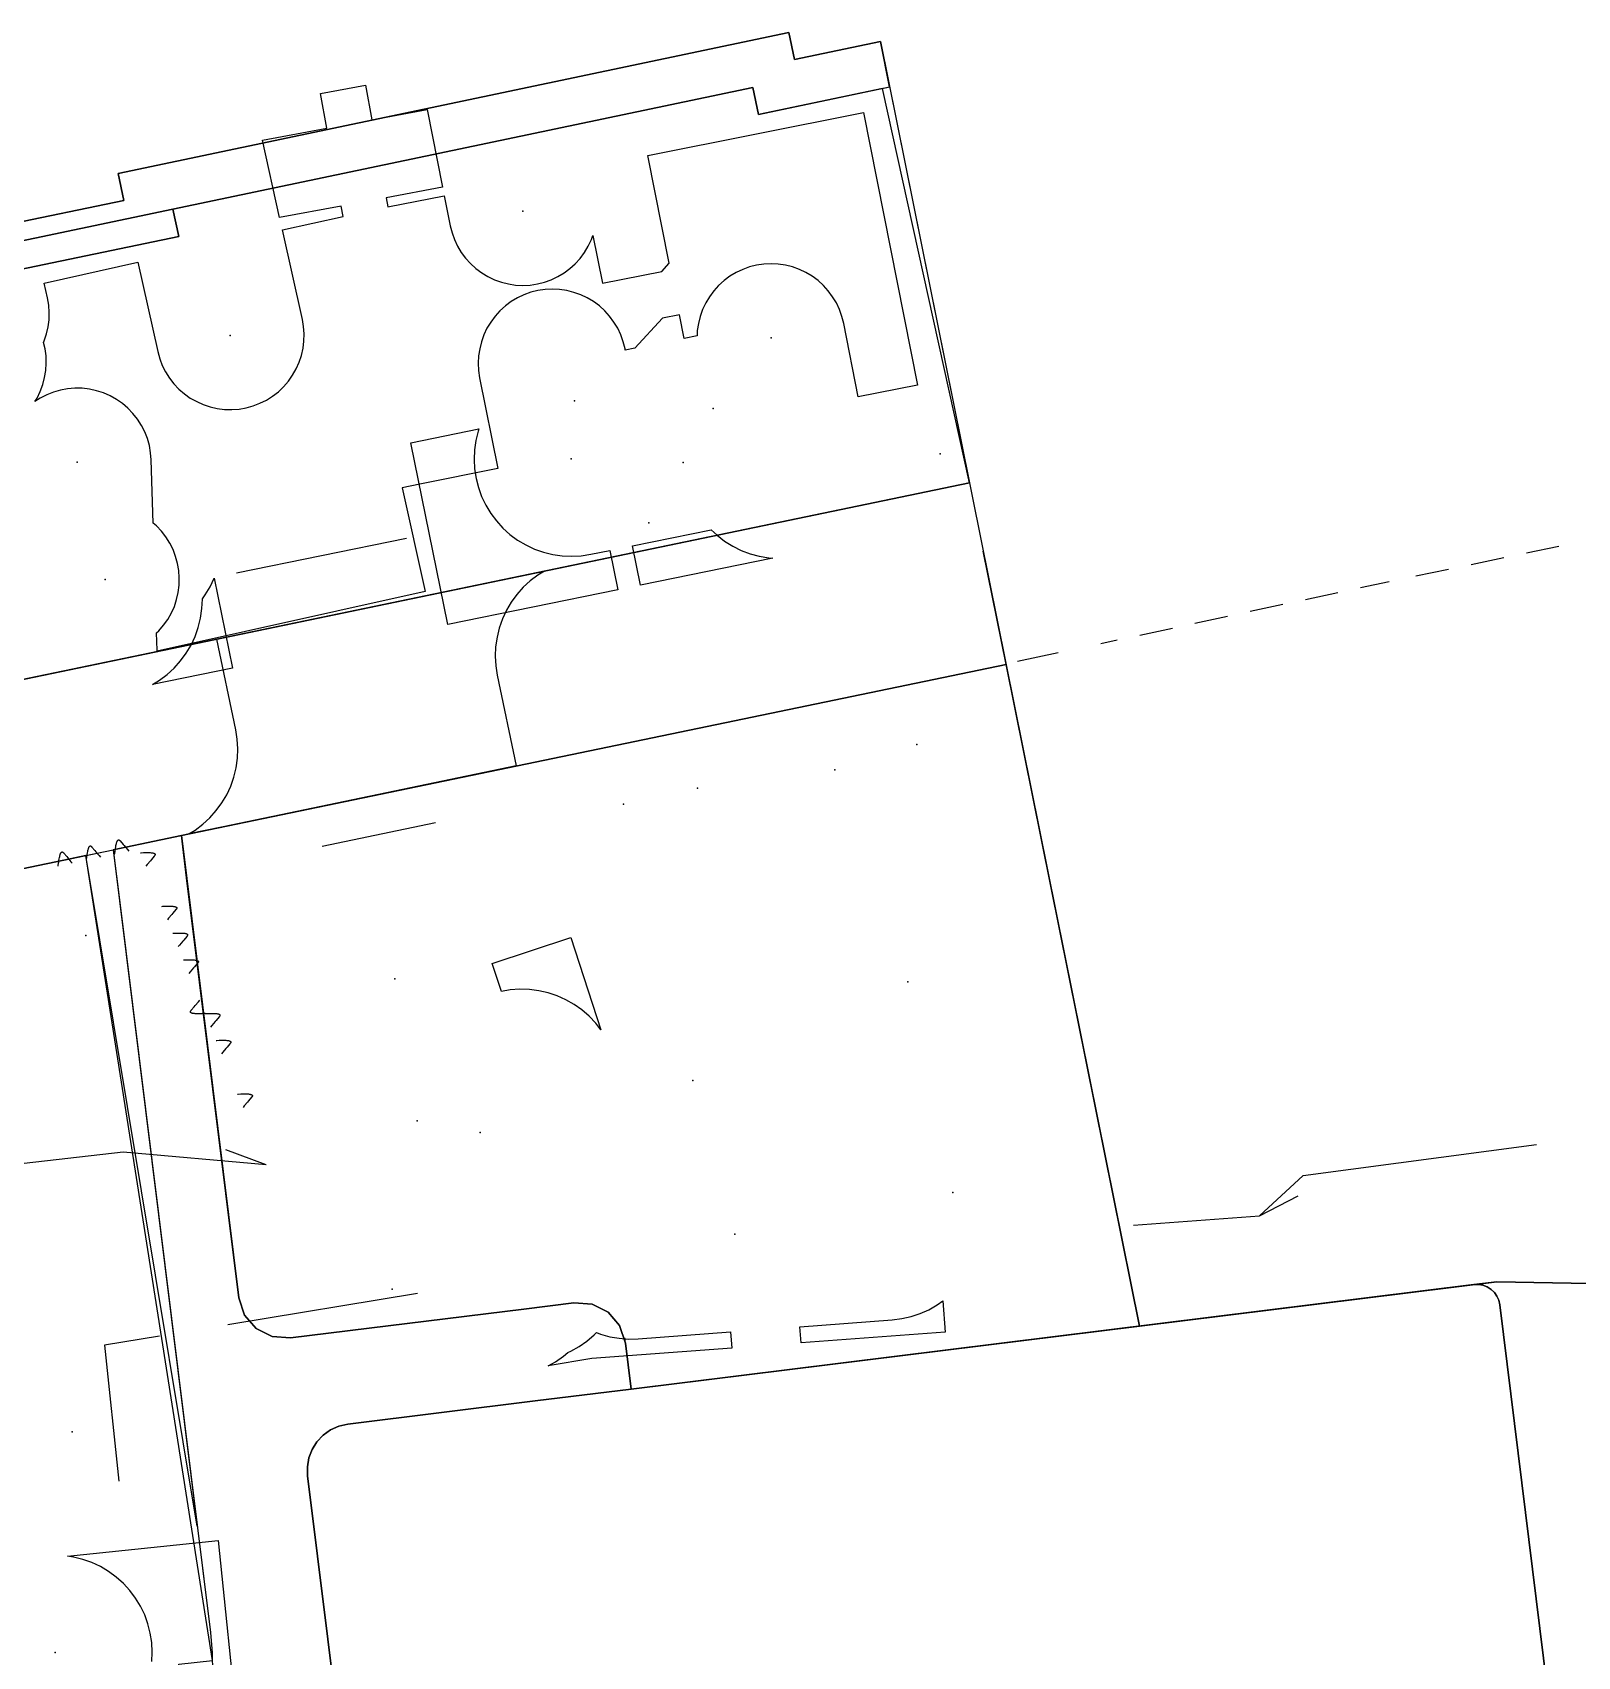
# Model space of a CAD drawing. Header units: metres. Extents: x 8858 to 9287, y -8974 to -8722.
# Drawn here: x 9022.94 to 9056.3, y -8771.87 to -8736.81 of the extents above; entities that cross this region are included whole.
import ezdxf

# ---------------------------------------------------------------- set-up
doc = ezdxf.new("R2010")
doc.units = ezdxf.units.M
for name, color, linetype in [('BENCH', 7, 'Continuous'), ('BOUNDARY', 7, 'Continuous'), ('BUSH', 7, 'Continuous'), ('CURB', 7, 'Continuous'), ('ELECTR_CABLE', 7, 'Continuous'), ('GRASS', 7, 'Continuous'), ('GROUND', 7, 'Continuous'), ('LOUNGER', 7, 'Continuous'), ('OVERHEAD_POWER_LINE', 7, 'Continuous'), ('ROAD', 7, 'Continuous'), ('SEWER', 7, 'Continuous'), ('SIDEWALK_PATH', 7, 'Continuous'), ('TRASH_BIN', 7, 'Continuous'), ('TREE', 7, 'Continuous')]:
    doc.layers.add(name, color=color, linetype=linetype)

msp = doc.modelspace()

# ---------------------------------------------------------------- linework, layer by layer
at = {"layer": 'BENCH'}
for p in [(9034.644, -8744.762), (9036.989, -8746.096)]:
    msp.add_point(p, dxfattribs=at)
at = {"layer": 'BOUNDARY'}
msp.add_lwpolyline([(9000.038, -8745.653), (9005.117, -8744.598), (9004.994, -8744.013), (9019.644, -8740.936), (9019.765, -8741.508), (9024.909, -8740.441), (9024.786, -8739.855), (9039.267, -8736.814), (9039.39, -8737.399), (9041.246, -8737.009), (9046.842, -8764.738), (9054.559, -8763.782), (9096.271, -8764.534), (9111.205, -8761.26), (9143.347, -8755.734)], dxfattribs=at)
at = {"layer": 'BUSH'}
msp.add_point((9023.423, -8771.787), dxfattribs=at)
at = {"layer": 'CURB'}
for points in [[(9016.489, -8742.622), (9018.872, -8742.12), (9018.992, -8742.69), (9026.094, -8741.216), (9025.97, -8740.629), (9038.494, -8737.998), (9038.617, -8738.583), (9041.451, -8737.988)], [(9018.533, -8751.65), (9043.168, -8746.533)], [(9055.194, -8748.046), (9055.898, -8747.9)], [(9054.001, -8748.295), (9054.705, -8748.148)], [(9052.807, -8748.544), (9053.511, -8748.397)], [(9050.423, -8749.052), (9051.126, -8748.901)], [(9051.615, -8748.796), (9052.232, -8748.663)], [(9049.231, -8749.308), (9049.934, -8749.157)], [(9046.847, -8749.82), (9047.55, -8749.669)], [(9048.039, -8749.564), (9048.742, -8749.413)], [(9046.007, -8750), (9046.359, -8749.925)], [(9044.206, -8750.387), (9045.081, -8750.199)], [(9026.151, -8754.145), (9043.959, -8750.454)], [(9026.152, -8754.148), (9027.391, -8764.126)], [(8990.95, -8761.465), (9024.679, -8754.459)], [(9024.679, -8754.459), (9026.777, -8771.355)], [(9054.063, -8763.843), (9035.867, -8766.098)], [(9034.627, -8764.237), (9033.546, -8764.371), (9028.506, -8764.995)], [(9056.211, -8777.115), (9054.62, -8764.278)], [(9035.867, -8766.098), (9035.728, -8764.991)], [(9034.12, -8766.315), (9033.792, -8766.355), (9029.746, -8766.857)], [(9028.876, -8767.973), (9029.53, -8773.231)]]:
    msp.add_lwpolyline(points, dxfattribs=at)
at = {"layer": 'ELECTR_CABLE'}
for points in [[(9035.573, -8748.843), (9031.903, -8749.59), (9031.106, -8745.671), (9032.576, -8745.371), (9032.56, -8745.419), (9032.51, -8745.619), (9032.481, -8745.823), (9032.472, -8746.029), (9032.483, -8746.235), (9032.514, -8746.439), (9032.565, -8746.639), (9032.635, -8746.832), (9032.724, -8747.018), (9032.831, -8747.194), (9032.955, -8747.359), (9033.094, -8747.511), (9033.247, -8747.649), (9033.413, -8747.771), (9033.59, -8747.876), (9033.777, -8747.964), (9033.971, -8748.032), (9034.172, -8748.081), (9034.376, -8748.111), (9034.581, -8748.12), (9034.787, -8748.109), (9034.991, -8748.078), (9035.4, -8747.994)], [(9036.063, -8748.744), (9035.89, -8747.895), (9037.595, -8747.547), (9037.719, -8747.664), (9037.882, -8747.791), (9038.056, -8747.901), (9038.24, -8747.993), (9038.433, -8748.067), (9038.631, -8748.121), (9038.835, -8748.156), (9038.921, -8748.162)], [(9027.254, -8750.536), (9025.529, -8750.887), (9025.679, -8750.796), (9025.844, -8750.672), (9025.997, -8750.533), (9026.134, -8750.38), (9026.256, -8750.214), (9026.361, -8750.037), (9026.449, -8749.85), (9026.517, -8749.656), (9026.566, -8749.455), (9026.596, -8749.251), (9026.605, -8749.046), (9026.605, -8749.04), (9026.667, -8748.956), (9026.772, -8748.779), (9026.858, -8748.593)], [(9034.559, -8756.353), (9035.21, -8758.34), (9035.1, -8758.199), (9034.958, -8758.049), (9034.802, -8757.914), (9034.634, -8757.795), (9034.455, -8757.693), (9034.267, -8757.609), (9034.071, -8757.544), (9033.87, -8757.498), (9033.666, -8757.472), (9033.46, -8757.467), (9033.254, -8757.481), (9033.063, -8757.514), (9032.865, -8756.908)], [(9042.643, -8764.869), (9039.533, -8765.101), (9039.507, -8764.752), (9041.501, -8764.603), (9041.706, -8764.578), (9041.907, -8764.532), (9042.102, -8764.467), (9042.291, -8764.384), (9042.47, -8764.282), (9042.593, -8764.195)], [(9034.075, -8765.594), (9034.231, -8765.507), (9034.401, -8765.39), (9034.498, -8765.307), (9034.558, -8765.281), (9034.738, -8765.18), (9034.907, -8765.063), (9035.064, -8764.929), (9035.113, -8764.878), (9035.203, -8764.912), (9035.402, -8764.967), (9035.605, -8765.002), (9035.81, -8765.017), (9036.016, -8765.012), (9038.011, -8764.864), (9038.037, -8765.213), (9035.016, -8765.438)]]:
    msp.add_lwpolyline(points, close=True, dxfattribs=at)
for points in [[(9027.345, -8748.477), (9031.014, -8747.73)], [(9023.489, -8754.812), (9023.492, -8754.797), (9023.499, -8754.746), (9023.502, -8754.723), (9023.507, -8754.689), (9023.514, -8754.652), (9023.519, -8754.626), (9023.524, -8754.601), (9023.528, -8754.583), (9023.534, -8754.565), (9023.537, -8754.554), (9023.541, -8754.545), (9023.544, -8754.537), (9023.545, -8754.533), (9023.547, -8754.53), (9023.55, -8754.524), (9023.553, -8754.521), (9023.554, -8754.518), (9023.556, -8754.515), (9023.559, -8754.513), (9023.561, -8754.51), (9023.563, -8754.508), (9023.565, -8754.507), (9023.566, -8754.507), (9023.567, -8754.506), (9023.569, -8754.505), (9023.571, -8754.504), (9023.572, -8754.504), (9023.574, -8754.503), (9023.575, -8754.503), (9023.576, -8754.503), (9023.577, -8754.503), (9023.579, -8754.503), (9023.58, -8754.504), (9023.581, -8754.504), (9023.583, -8754.504), (9023.585, -8754.505), (9023.586, -8754.505), (9023.587, -8754.506), (9023.589, -8754.507), (9023.59, -8754.508), (9023.592, -8754.508), (9023.593, -8754.509), (9023.595, -8754.511), (9023.597, -8754.513), (9023.6, -8754.515), (9023.603, -8754.518), (9023.606, -8754.521), (9023.611, -8754.528), (9023.676, -8754.604), (9023.697, -8754.629), (9023.767, -8754.713), (9023.795, -8754.746)], [(9024.1, -8754.681), (9024.102, -8754.666), (9024.109, -8754.615), (9024.112, -8754.593), (9024.117, -8754.559), (9024.124, -8754.521), (9024.129, -8754.495), (9024.134, -8754.47), (9024.138, -8754.452), (9024.144, -8754.434), (9024.147, -8754.423), (9024.151, -8754.414), (9024.154, -8754.406), (9024.156, -8754.402), (9024.157, -8754.399), (9024.16, -8754.393), (9024.163, -8754.39), (9024.164, -8754.387), (9024.167, -8754.384), (9024.169, -8754.382), (9024.172, -8754.379), (9024.173, -8754.377), (9024.175, -8754.377), (9024.176, -8754.376), (9024.178, -8754.375), (9024.179, -8754.374), (9024.181, -8754.373), (9024.183, -8754.373), (9024.184, -8754.373), (9024.185, -8754.373), (9024.186, -8754.372), (9024.188, -8754.372), (9024.189, -8754.373), (9024.19, -8754.373), (9024.191, -8754.373), (9024.193, -8754.373), (9024.195, -8754.374), (9024.197, -8754.375), (9024.198, -8754.375), (9024.199, -8754.376), (9024.2, -8754.377), (9024.202, -8754.377), (9024.203, -8754.378), (9024.206, -8754.38), (9024.207, -8754.382), (9024.21, -8754.384), (9024.213, -8754.387), (9024.216, -8754.391), (9024.221, -8754.397), (9024.286, -8754.473), (9024.307, -8754.498), (9024.377, -8754.583), (9024.405, -8754.616)], [(9024.71, -8754.55), (9024.712, -8754.535), (9024.719, -8754.484), (9024.722, -8754.462), (9024.728, -8754.428), (9024.734, -8754.39), (9024.739, -8754.364), (9024.744, -8754.34), (9024.749, -8754.322), (9024.754, -8754.303), (9024.757, -8754.292), (9024.761, -8754.283), (9024.764, -8754.275), (9024.766, -8754.272), (9024.767, -8754.268), (9024.771, -8754.262), (9024.773, -8754.259), (9024.775, -8754.256), (9024.777, -8754.253), (9024.779, -8754.251), (9024.782, -8754.248), (9024.784, -8754.247), (9024.785, -8754.246), (9024.786, -8754.245), (9024.788, -8754.244), (9024.789, -8754.243), (9024.791, -8754.243), (9024.793, -8754.242), (9024.795, -8754.242), (9024.795, -8754.242), (9024.797, -8754.242), (9024.798, -8754.242), (9024.799, -8754.242), (9024.8, -8754.242), (9024.802, -8754.242), (9024.803, -8754.242), (9024.805, -8754.243), (9024.807, -8754.244), (9024.808, -8754.244), (9024.809, -8754.245), (9024.811, -8754.246), (9024.812, -8754.247), (9024.813, -8754.247), (9024.816, -8754.249), (9024.817, -8754.251), (9024.82, -8754.253), (9024.823, -8754.257), (9024.826, -8754.26), (9024.831, -8754.266), (9024.896, -8754.342), (9024.917, -8754.367), (9024.987, -8754.452), (9025.015, -8754.485)], [(9025.266, -8754.52), (9025.282, -8754.52), (9025.333, -8754.518), (9025.356, -8754.518), (9025.39, -8754.517), (9025.428, -8754.517), (9025.454, -8754.517), (9025.48, -8754.518), (9025.498, -8754.52), (9025.517, -8754.522), (9025.529, -8754.523), (9025.538, -8754.525), (9025.547, -8754.527), (9025.55, -8754.528), (9025.554, -8754.529), (9025.56, -8754.531), (9025.564, -8754.533), (9025.567, -8754.534), (9025.57, -8754.536), (9025.573, -8754.537), (9025.576, -8754.54), (9025.578, -8754.541), (9025.579, -8754.542), (9025.58, -8754.544), (9025.581, -8754.545), (9025.582, -8754.546), (9025.583, -8754.548), (9025.584, -8754.549), (9025.585, -8754.551), (9025.585, -8754.552), (9025.585, -8754.553), (9025.585, -8754.554), (9025.585, -8754.555), (9025.586, -8754.557), (9025.586, -8754.558), (9025.585, -8754.56), (9025.585, -8754.562), (9025.585, -8754.563), (9025.584, -8754.565), (9025.584, -8754.566), (9025.583, -8754.568), (9025.583, -8754.569), (9025.582, -8754.57), (9025.581, -8754.573), (9025.58, -8754.575), (9025.578, -8754.578), (9025.575, -8754.582), (9025.572, -8754.585), (9025.567, -8754.592), (9025.503, -8754.668), (9025.482, -8754.693), (9025.411, -8754.777), (9025.383, -8754.81)], [(9025.733, -8755.678), (9025.748, -8755.677), (9025.799, -8755.676), (9025.822, -8755.675), (9025.857, -8755.675), (9025.895, -8755.674), (9025.921, -8755.675), (9025.946, -8755.676), (9025.965, -8755.677), (9025.984, -8755.679), (9025.995, -8755.681), (9026.005, -8755.682), (9026.013, -8755.684), (9026.017, -8755.685), (9026.021, -8755.686), (9026.027, -8755.689), (9026.031, -8755.69), (9026.034, -8755.691), (9026.037, -8755.693), (9026.04, -8755.695), (9026.043, -8755.697), (9026.045, -8755.699), (9026.046, -8755.7), (9026.047, -8755.701), (9026.048, -8755.702), (9026.049, -8755.703), (9026.05, -8755.705), (9026.051, -8755.707), (9026.051, -8755.709), (9026.052, -8755.709), (9026.052, -8755.711), (9026.052, -8755.712), (9026.052, -8755.713), (9026.052, -8755.714), (9026.052, -8755.716), (9026.052, -8755.717), (9026.052, -8755.719), (9026.051, -8755.721), (9026.051, -8755.722), (9026.051, -8755.723), (9026.05, -8755.725), (9026.049, -8755.727), (9026.049, -8755.728), (9026.047, -8755.731), (9026.046, -8755.733), (9026.044, -8755.736), (9026.042, -8755.74), (9026.039, -8755.743), (9026.034, -8755.749), (9025.97, -8755.826), (9025.948, -8755.851), (9025.877, -8755.934), (9025.85, -8755.967)], [(9025.966, -8756.257), (9025.982, -8756.256), (9026.033, -8756.254), (9026.056, -8756.254), (9026.09, -8756.253), (9026.128, -8756.253), (9026.154, -8756.253), (9026.18, -8756.254), (9026.198, -8756.256), (9026.217, -8756.258), (9026.229, -8756.259), (9026.238, -8756.261), (9026.247, -8756.263), (9026.25, -8756.264), (9026.254, -8756.265), (9026.26, -8756.267), (9026.264, -8756.269), (9026.267, -8756.27), (9026.27, -8756.272), (9026.273, -8756.273), (9026.276, -8756.276), (9026.278, -8756.277), (9026.279, -8756.278), (9026.28, -8756.28), (9026.281, -8756.281), (9026.282, -8756.282), (9026.283, -8756.284), (9026.284, -8756.286), (9026.285, -8756.287), (9026.285, -8756.288), (9026.285, -8756.289), (9026.285, -8756.29), (9026.285, -8756.292), (9026.285, -8756.293), (9026.286, -8756.294), (9026.285, -8756.296), (9026.285, -8756.298), (9026.285, -8756.3), (9026.284, -8756.301), (9026.284, -8756.302), (9026.283, -8756.304), (9026.283, -8756.305), (9026.282, -8756.307), (9026.281, -8756.31), (9026.28, -8756.312), (9026.278, -8756.315), (9026.275, -8756.318), (9026.272, -8756.322), (9026.267, -8756.328), (9026.203, -8756.404), (9026.182, -8756.429), (9026.111, -8756.513), (9026.083, -8756.546)], [(9026.2, -8756.835), (9026.215, -8756.835), (9026.266, -8756.833), (9026.289, -8756.833), (9026.323, -8756.832), (9026.362, -8756.832), (9026.388, -8756.832), (9026.413, -8756.833), (9026.431, -8756.834), (9026.45, -8756.837), (9026.462, -8756.838), (9026.472, -8756.84), (9026.48, -8756.842), (9026.484, -8756.843), (9026.487, -8756.844), (9026.494, -8756.846), (9026.497, -8756.848), (9026.5, -8756.849), (9026.503, -8756.851), (9026.506, -8756.852), (9026.509, -8756.855), (9026.511, -8756.856), (9026.512, -8756.857), (9026.514, -8756.858), (9026.515, -8756.86), (9026.515, -8756.861), (9026.516, -8756.863), (9026.517, -8756.864), (9026.518, -8756.866), (9026.518, -8756.867), (9026.518, -8756.868), (9026.519, -8756.869), (9026.519, -8756.87), (9026.519, -8756.872), (9026.519, -8756.873), (9026.519, -8756.875), (9026.518, -8756.877), (9026.518, -8756.878), (9026.518, -8756.879), (9026.517, -8756.881), (9026.517, -8756.883), (9026.516, -8756.884), (9026.516, -8756.885), (9026.514, -8756.888), (9026.513, -8756.89), (9026.511, -8756.893), (9026.508, -8756.897), (9026.506, -8756.9), (9026.5, -8756.907), (9026.437, -8756.983), (9026.415, -8757.008), (9026.344, -8757.092), (9026.316, -8757.125)], [(9026.666, -8757.993), (9026.651, -8757.993), (9026.6, -8757.995), (9026.577, -8757.995), (9026.543, -8757.996), (9026.504, -8757.996), (9026.478, -8757.996), (9026.453, -8757.995), (9026.435, -8757.994), (9026.416, -8757.992), (9026.404, -8757.99), (9026.394, -8757.988), (9026.386, -8757.986), (9026.382, -8757.985), (9026.379, -8757.984), (9026.372, -8757.982), (9026.369, -8757.981), (9026.366, -8757.979), (9026.363, -8757.978), (9026.36, -8757.976), (9026.357, -8757.974), (9026.355, -8757.972), (9026.353, -8757.971), (9026.352, -8757.97), (9026.351, -8757.968), (9026.351, -8757.967), (9026.349, -8757.965), (9026.349, -8757.964), (9026.348, -8757.962), (9026.348, -8757.961), (9026.347, -8757.96), (9026.347, -8757.959), (9026.347, -8757.958), (9026.347, -8757.957), (9026.347, -8757.955), (9026.347, -8757.953), (9026.348, -8757.951), (9026.348, -8757.95), (9026.348, -8757.949), (9026.349, -8757.947), (9026.349, -8757.945), (9026.35, -8757.944), (9026.35, -8757.943), (9026.352, -8757.94), (9026.353, -8757.938), (9026.355, -8757.935), (9026.358, -8757.931), (9026.36, -8757.928), (9026.366, -8757.921), (9026.429, -8757.845), (9026.451, -8757.82), (9026.522, -8757.736), (9026.55, -8757.703)], [(9026.666, -8757.993), (9026.682, -8757.992), (9026.733, -8757.991), (9026.756, -8757.99), (9026.79, -8757.989), (9026.828, -8757.989), (9026.854, -8757.99), (9026.88, -8757.991), (9026.898, -8757.992), (9026.917, -8757.994), (9026.929, -8757.996), (9026.938, -8757.997), (9026.947, -8757.999), (9026.95, -8758), (9026.954, -8758.001), (9026.96, -8758.003), (9026.964, -8758.005), (9026.967, -8758.006), (9026.97, -8758.008), (9026.973, -8758.01), (9026.976, -8758.012), (9026.978, -8758.014), (9026.979, -8758.015), (9026.98, -8758.016), (9026.981, -8758.017), (9026.982, -8758.018), (9026.983, -8758.02), (9026.984, -8758.022), (9026.985, -8758.024), (9026.985, -8758.024), (9026.985, -8758.026), (9026.985, -8758.027), (9026.985, -8758.028), (9026.985, -8758.029), (9026.985, -8758.031), (9026.985, -8758.032), (9026.985, -8758.034), (9026.985, -8758.036), (9026.984, -8758.037), (9026.984, -8758.038), (9026.983, -8758.04), (9026.983, -8758.042), (9026.982, -8758.043), (9026.981, -8758.046), (9026.98, -8758.048), (9026.978, -8758.051), (9026.975, -8758.054), (9026.972, -8758.058), (9026.967, -8758.064), (9026.903, -8758.141), (9026.882, -8758.166), (9026.811, -8758.249), (9026.783, -8758.282)], [(9026.9, -8758.572), (9026.915, -8758.571), (9026.966, -8758.569), (9026.989, -8758.569), (9027.023, -8758.568), (9027.061, -8758.568), (9027.088, -8758.568), (9027.113, -8758.569), (9027.131, -8758.571), (9027.15, -8758.573), (9027.162, -8758.574), (9027.172, -8758.576), (9027.18, -8758.578), (9027.184, -8758.579), (9027.187, -8758.58), (9027.194, -8758.582), (9027.197, -8758.584), (9027.2, -8758.585), (9027.203, -8758.587), (9027.206, -8758.588), (9027.209, -8758.591), (9027.211, -8758.592), (9027.212, -8758.593), (9027.214, -8758.595), (9027.215, -8758.596), (9027.215, -8758.597), (9027.216, -8758.599), (9027.217, -8758.601), (9027.218, -8758.602), (9027.218, -8758.603), (9027.218, -8758.604), (9027.219, -8758.605), (9027.219, -8758.607), (9027.219, -8758.608), (9027.219, -8758.609), (9027.219, -8758.611), (9027.218, -8758.613), (9027.218, -8758.615), (9027.218, -8758.616), (9027.217, -8758.617), (9027.217, -8758.619), (9027.216, -8758.62), (9027.216, -8758.622), (9027.214, -8758.624), (9027.213, -8758.626), (9027.211, -8758.629), (9027.208, -8758.633), (9027.206, -8758.637), (9027.2, -8758.643), (9027.137, -8758.719), (9027.115, -8758.744), (9027.044, -8758.828), (9027.016, -8758.861)], [(9027.366, -8759.729), (9027.381, -8759.729), (9027.433, -8759.727), (9027.456, -8759.726), (9027.49, -8759.726), (9027.528, -8759.726), (9027.554, -8759.726), (9027.58, -8759.727), (9027.598, -8759.728), (9027.617, -8759.73), (9027.628, -8759.732), (9027.638, -8759.734), (9027.647, -8759.736), (9027.65, -8759.736), (9027.654, -8759.738), (9027.66, -8759.74), (9027.664, -8759.741), (9027.667, -8759.743), (9027.67, -8759.744), (9027.673, -8759.746), (9027.676, -8759.748), (9027.678, -8759.75), (9027.679, -8759.751), (9027.68, -8759.752), (9027.681, -8759.753), (9027.682, -8759.755), (9027.683, -8759.756), (9027.684, -8759.758), (9027.685, -8759.76), (9027.685, -8759.761), (9027.685, -8759.762), (9027.685, -8759.763), (9027.685, -8759.764), (9027.685, -8759.765), (9027.685, -8759.767), (9027.685, -8759.768), (9027.685, -8759.771), (9027.685, -8759.772), (9027.684, -8759.773), (9027.684, -8759.775), (9027.683, -8759.776), (9027.683, -8759.778), (9027.682, -8759.779), (9027.681, -8759.782), (9027.68, -8759.784), (9027.678, -8759.787), (9027.675, -8759.791), (9027.672, -8759.794), (9027.667, -8759.8), (9027.603, -8759.877), (9027.582, -8759.902), (9027.511, -8759.986), (9027.483, -8760.018)], [(9050.375, -8761.486), (9055.413, -8760.821)], [(9024.898, -8760.985), (9021.305, -8761.396)], [(9027.983, -8761.259), (9024.898, -8760.985)], [(9027.983, -8761.259), (9027.109, -8760.93)], [(9049.435, -8762.357), (9050.375, -8761.486)], [(9049.435, -8762.357), (9050.265, -8761.929)], [(9046.713, -8762.56), (9049.435, -8762.357)], [(9031.251, -8764.033), (9027.158, -8764.71)], [(9025.678, -8764.955), (9024.494, -8765.15), (9024.799, -8768.084)], [(9025.514, -8771.981), (9025.523, -8771.776), (9025.512, -8771.57), (9025.48, -8771.366), (9025.429, -8771.166), (9025.359, -8770.973), (9025.27, -8770.787), (9025.163, -8770.611), (9025.039, -8770.446), (9024.9, -8770.294), (9024.746, -8770.156), (9024.58, -8770.034), (9024.403, -8769.93), (9024.216, -8769.842), (9024.022, -8769.774), (9023.821, -8769.725), (9023.691, -8769.706), (9026.943, -8769.369), (9027.372, -8773.496)]]:
    msp.add_lwpolyline(points, dxfattribs=at)
at = {"layer": 'GRASS'}
for points in [[(9026.094, -8741.216), (9018.992, -8742.69), (9018.872, -8742.12), (9016.489, -8742.622), (9018.316, -8750.692), (9018.535, -8751.652), (9043.168, -8746.533), (9041.294, -8738.02), (9038.617, -8738.583), (9038.494, -8737.998), (9025.97, -8740.629)], [(9026.094, -8741.216), (9025.97, -8740.629), (9018.872, -8742.12), (9018.992, -8742.69)], [(9043.959, -8750.454), (9026.151, -8754.145), (9026.265, -8755.06), (9027.391, -8764.126), (9027.517, -8764.503), (9027.769, -8764.792), (9028.11, -8764.965), (9028.506, -8764.995), (9033.546, -8764.371), (9034.627, -8764.237), (9035.022, -8764.267), (9035.364, -8764.44), (9035.615, -8764.728), (9035.742, -8765.104), (9035.867, -8766.098), (9046.842, -8764.738)], [(9024.09, -8754.581), (9024.679, -8754.459), (9026.492, -8769.055)]]:
    msp.add_lwpolyline(points, close=True, dxfattribs=at)
for points in [[(8994.164, -8789.332), (9003.91, -8804.337), (9004.322, -8804.841), (9004.826, -8805.241), (9005.405, -8805.524), (9006.037, -8805.678), (9013.232, -8806.619), (9013.838, -8806.637), (9014.429, -8806.534), (9014.988, -8806.316), (9015.497, -8805.987), (9023.665, -8799.446), (9023.915, -8799.219), (9024.14, -8798.969), (9024.339, -8798.697), (9024.51, -8798.406), (9022.934, -8777.069), (9026.154, -8772.928), (9026.095, -8772.039), (9026.821, -8771.955), (9024.09, -8754.581), (9023.617, -8754.68), (8990.95, -8761.465)], [(9096.271, -8764.534), (9054.559, -8763.782), (9054.063, -8763.843), (9054.161, -8763.841), (9054.257, -8763.857), (9054.348, -8763.892), (9054.432, -8763.945), (9054.503, -8764.013), (9054.559, -8764.093), (9054.599, -8764.182), (9054.62, -8764.278), (9055.804, -8773.828)]]:
    msp.add_lwpolyline(points, dxfattribs=at)
at = {"layer": 'GROUND'}
for points in [[(9041.246, -8737.009), (9043.168, -8746.533), (9019.495, -8751.451), (9018.533, -8751.65), (9018.316, -8750.692), (9016.489, -8742.622), (9018.872, -8742.12), (9025.97, -8740.629), (9038.494, -8737.998), (9038.617, -8738.583), (9041.443, -8737.989), (9041.246, -8737.009)], [(9046.842, -8764.738), (9051.349, -8764.179), (9035.867, -8766.098), (9035.742, -8765.104), (9035.615, -8764.728), (9035.364, -8764.44), (9035.022, -8764.267), (9034.627, -8764.237), (9033.546, -8764.371), (9028.506, -8764.995), (9028.11, -8764.965), (9027.769, -8764.792), (9027.517, -8764.503), (9027.391, -8764.126), (9026.265, -8755.06), (9026.152, -8754.148), (9027.054, -8753.958), (9043.959, -8750.454), (9043.466, -8748.011)]]:
    msp.add_lwpolyline(points, close=True, dxfattribs=at)
for points in [[(8991.844, -8761.28), (9023.617, -8754.68), (9026.152, -8754.148), (9024.679, -8754.459), (9024.813, -8755.535), (9026.777, -8771.355), (9026.815, -8771.79), (9026.822, -8772.225)], [(9055.804, -8773.828), (9054.62, -8764.278), (9054.599, -8764.182), (9054.559, -8764.093), (9054.503, -8764.013), (9054.432, -8763.945), (9054.348, -8763.892), (9054.257, -8763.857), (9054.161, -8763.841), (9054.063, -8763.843), (9054.559, -8763.782), (9096.271, -8764.534)]]:
    msp.add_lwpolyline(points, dxfattribs=at)
at = {"layer": 'LOUNGER'}
msp.add_point((9037.193, -8759.435), dxfattribs=at)
at = {"layer": 'OVERHEAD_POWER_LINE'}
msp.add_lwpolyline([(9029.192, -8754.377), (9031.64, -8753.867)], dxfattribs=at)
at = {"layer": 'ROAD'}
msp.add_lwpolyline([(9033.99, -8748.439), (9033.849, -8748.525), (9033.685, -8748.65), (9033.533, -8748.789), (9033.396, -8748.943), (9033.274, -8749.11), (9033.17, -8749.287), (9033.083, -8749.474), (9033.015, -8749.669), (9032.967, -8749.869), (9032.938, -8750.073), (9032.93, -8750.279), (9032.942, -8750.485), (9032.974, -8750.688), (9033.38, -8752.647), (9027.055, -8753.958), (9026.315, -8754.113), (9026.452, -8754.03), (9026.616, -8753.906), (9026.768, -8753.766), (9026.905, -8753.612), (9027.026, -8753.445), (9027.131, -8753.268), (9027.217, -8753.081), (9027.285, -8752.886), (9027.333, -8752.686), (9027.362, -8752.482), (9027.37, -8752.276), (9027.358, -8752.07), (9027.326, -8751.867), (9026.92, -8749.908)], close=True, dxfattribs=at)
at = {"layer": 'SEWER'}
msp.add_lwpolyline([(9025.21, -8741.772), (9025.641, -8743.703), (9025.683, -8743.855), (9025.739, -8744.001), (9025.81, -8744.142), (9025.893, -8744.274), (9025.99, -8744.398), (9026.098, -8744.512), (9026.217, -8744.615), (9026.345, -8744.705), (9026.482, -8744.783), (9026.625, -8744.847), (9026.774, -8744.896), (9026.927, -8744.931), (9027.083, -8744.95), (9027.24, -8744.954), (9027.397, -8744.943), (9027.551, -8744.916), (9027.703, -8744.875), (9027.849, -8744.818), (9027.99, -8744.748), (9028.122, -8744.664), (9028.246, -8744.568), (9028.36, -8744.46), (9028.463, -8744.341), (9028.553, -8744.213), (9028.631, -8744.076), (9028.695, -8743.933), (9028.744, -8743.784), (9028.779, -8743.631), (9028.798, -8743.475), (9028.802, -8743.318), (9028.791, -8743.161), (9028.764, -8743.006), (9028.334, -8741.075), (9029.642, -8740.783), (9029.601, -8740.561), (9028.273, -8740.806), (9027.901, -8739.136), (9029.291, -8738.88), (9029.153, -8738.13), (9030.127, -8737.951), (9030.265, -8738.7), (9031.461, -8738.479), (9031.793, -8740.156), (9030.575, -8740.381), (9030.612, -8740.58), (9031.829, -8740.338), (9031.957, -8740.984), (9031.996, -8741.136), (9032.048, -8741.284), (9032.115, -8741.426), (9032.196, -8741.561), (9032.289, -8741.687), (9032.395, -8741.804), (9032.511, -8741.909), (9032.637, -8742.003), (9032.772, -8742.083), (9032.914, -8742.151), (9033.062, -8742.204), (9033.214, -8742.242), (9033.369, -8742.265), (9033.526, -8742.273), (9033.683, -8742.265), (9033.838, -8742.242), (9033.99, -8742.204), (9034.138, -8742.151), (9034.28, -8742.084), (9034.415, -8742.004), (9034.541, -8741.91), (9034.658, -8741.805), (9034.763, -8741.689), (9034.857, -8741.563), (9034.938, -8741.428), (9035.005, -8741.286), (9035.037, -8741.195), (9035.242, -8742.226), (9036.526, -8741.971), (9036.685, -8741.796), (9036.223, -8739.467), (9040.878, -8738.543), (9042.046, -8744.428), (9040.768, -8744.681), (9040.453, -8743.095), (9040.415, -8742.943), (9040.362, -8742.795), (9040.295, -8742.653), (9040.215, -8742.518), (9040.121, -8742.392), (9040.016, -8742.276), (9039.899, -8742.17), (9039.773, -8742.077), (9039.639, -8741.996), (9039.497, -8741.929), (9039.349, -8741.876), (9039.197, -8741.838), (9039.041, -8741.815), (9038.885, -8741.807), (9038.728, -8741.814), (9038.572, -8741.837), (9038.42, -8741.876), (9038.272, -8741.928), (9038.13, -8741.995), (9037.996, -8742.076), (9037.869, -8742.17), (9037.753, -8742.275), (9037.647, -8742.391), (9037.554, -8742.517), (9037.473, -8742.652), (9037.406, -8742.794), (9037.353, -8742.942), (9037.315, -8743.094), (9037.292, -8743.249), (9037.286, -8743.365), (9037.008, -8743.42), (9036.906, -8742.906), (9036.541, -8742.978), (9035.946, -8743.631), (9035.737, -8743.672), (9035.731, -8743.642), (9035.693, -8743.49), (9035.64, -8743.342), (9035.573, -8743.2), (9035.493, -8743.065), (9035.399, -8742.939), (9035.294, -8742.823), (9035.177, -8742.717), (9035.051, -8742.624), (9034.917, -8742.543), (9034.775, -8742.476), (9034.627, -8742.423), (9034.475, -8742.385), (9034.319, -8742.362), (9034.162, -8742.354), (9034.006, -8742.361), (9033.85, -8742.384), (9033.698, -8742.422), (9033.55, -8742.475), (9033.408, -8742.542), (9033.273, -8742.623), (9033.147, -8742.717), (9033.031, -8742.822), (9032.925, -8742.938), (9032.832, -8743.064), (9032.751, -8743.199), (9032.684, -8743.341), (9032.631, -8743.489), (9032.593, -8743.641), (9032.57, -8743.796), (9032.562, -8743.953), (9032.569, -8744.11), (9032.592, -8744.265), (9032.982, -8746.227), (9031.3, -8746.561), (9030.92, -8746.646), (9031.418, -8748.881), (9025.629, -8750.172), (9025.63, -8750.145), (9025.618, -8749.773), (9025.665, -8749.729), (9025.768, -8749.61), (9025.859, -8749.482), (9025.936, -8749.345), (9026, -8749.202), (9026.049, -8749.052), (9026.084, -8748.899), (9026.103, -8748.744), (9026.107, -8748.587), (9026.096, -8748.43), (9026.069, -8748.275), (9026.028, -8748.124), (9025.971, -8747.977), (9025.901, -8747.837), (9025.817, -8747.704), (9025.721, -8747.58), (9025.613, -8747.466), (9025.544, -8747.407), (9025.501, -8746.042), (9025.488, -8745.885), (9025.461, -8745.731), (9025.418, -8745.58), (9025.36, -8745.434), (9025.289, -8745.294), (9025.204, -8745.162), (9025.106, -8745.039), (9024.997, -8744.926), (9024.878, -8744.824), (9024.749, -8744.734), (9024.612, -8744.658), (9024.468, -8744.595), (9024.318, -8744.547), (9024.165, -8744.514), (9024.009, -8744.495), (9023.852, -8744.493), (9023.695, -8744.505), (9023.541, -8744.533), (9023.39, -8744.576), (9023.244, -8744.634), (9023.104, -8744.705), (9022.989, -8744.779), (9023.035, -8744.704), (9023.104, -8744.563), (9023.159, -8744.415), (9023.199, -8744.264), (9023.224, -8744.109), (9023.234, -8743.952), (9023.229, -8743.795), (9023.208, -8743.639), (9023.176, -8743.505), (9023.191, -8743.471), (9023.24, -8743.322), (9023.275, -8743.169), (9023.294, -8743.013), (9023.298, -8742.856), (9023.287, -8742.699), (9023.26, -8742.544), (9023.189, -8742.223)], close=True, dxfattribs=at)
at = {"layer": 'SIDEWALK_PATH'}
for points in [[(8999.144, -8746.264), (9006.178, -8744.786), (9013.831, -8743.179), (9015.664, -8751.205), (9015.894, -8752.21), (9018.533, -8751.65), (9018.316, -8750.692), (9016.489, -8742.622), (9018.872, -8742.12), (9025.97, -8740.629), (9038.494, -8737.998), (9038.617, -8738.583), (9041.443, -8737.989), (9041.246, -8737.009), (9039.39, -8737.399), (9039.267, -8736.814), (9024.786, -8739.855), (9024.909, -8740.441), (9019.765, -8741.508), (9019.644, -8740.936), (9004.994, -8744.013), (9005.117, -8744.598), (9000.038, -8745.653)], [(9029.53, -8773.231), (9028.876, -8767.973), (9028.872, -8767.776), (9028.905, -8767.583), (9028.975, -8767.401), (9029.08, -8767.235), (9029.216, -8767.092), (9029.375, -8766.979), (9029.554, -8766.9), (9029.746, -8766.857), (9033.792, -8766.355), (9035.867, -8766.098), (9035.742, -8765.104), (9035.615, -8764.728), (9035.364, -8764.44), (9035.022, -8764.267), (9034.627, -8764.237), (9033.546, -8764.371), (9028.506, -8764.995), (9028.11, -8764.965), (9027.769, -8764.792), (9027.517, -8764.503), (9027.391, -8764.126), (9026.265, -8755.06), (9026.152, -8754.148), (9024.679, -8754.459), (9024.813, -8755.535), (9026.777, -8771.355), (9026.815, -8771.79), (9026.822, -8772.225)], [(9056.211, -8777.115), (9054.62, -8764.278), (9054.599, -8764.182), (9054.559, -8764.093), (9054.503, -8764.013), (9054.432, -8763.945), (9054.348, -8763.892), (9054.257, -8763.857), (9054.161, -8763.841), (9054.063, -8763.843), (9035.867, -8766.098), (9033.792, -8766.355), (9029.746, -8766.857), (9029.554, -8766.9), (9029.375, -8766.979), (9029.216, -8767.092), (9029.08, -8767.235), (9028.975, -8767.401), (9028.905, -8767.583), (9028.872, -8767.776), (9028.876, -8767.973), (9029.53, -8773.231)]]:
    msp.add_lwpolyline(points, dxfattribs=at)
at = {"layer": 'TRASH_BIN'}
msp.add_point((9036.247, -8747.4), dxfattribs=at)
at = {"layer": 'TREE'}
for p in [(9033.527, -8740.672), (9027.203, -8743.355), (9038.884, -8743.407), (9037.637, -8744.927), (9023.902, -8746.092), (9034.572, -8746.019), (9042.536, -8745.909), (9024.508, -8748.623), (9042.03, -8752.183), (9040.265, -8752.732), (9037.3, -8753.123), (9035.695, -8753.47), (9024.092, -8756.31), (9030.764, -8757.241), (9041.837, -8757.305), (9031.243, -8760.307), (9032.6, -8760.561), (9042.807, -8761.855), (9038.105, -8762.751), (9030.701, -8763.941), (9023.793, -8767.018)]:
    msp.add_point(p, dxfattribs=at)

doc.saveas('drawing.dxf')
